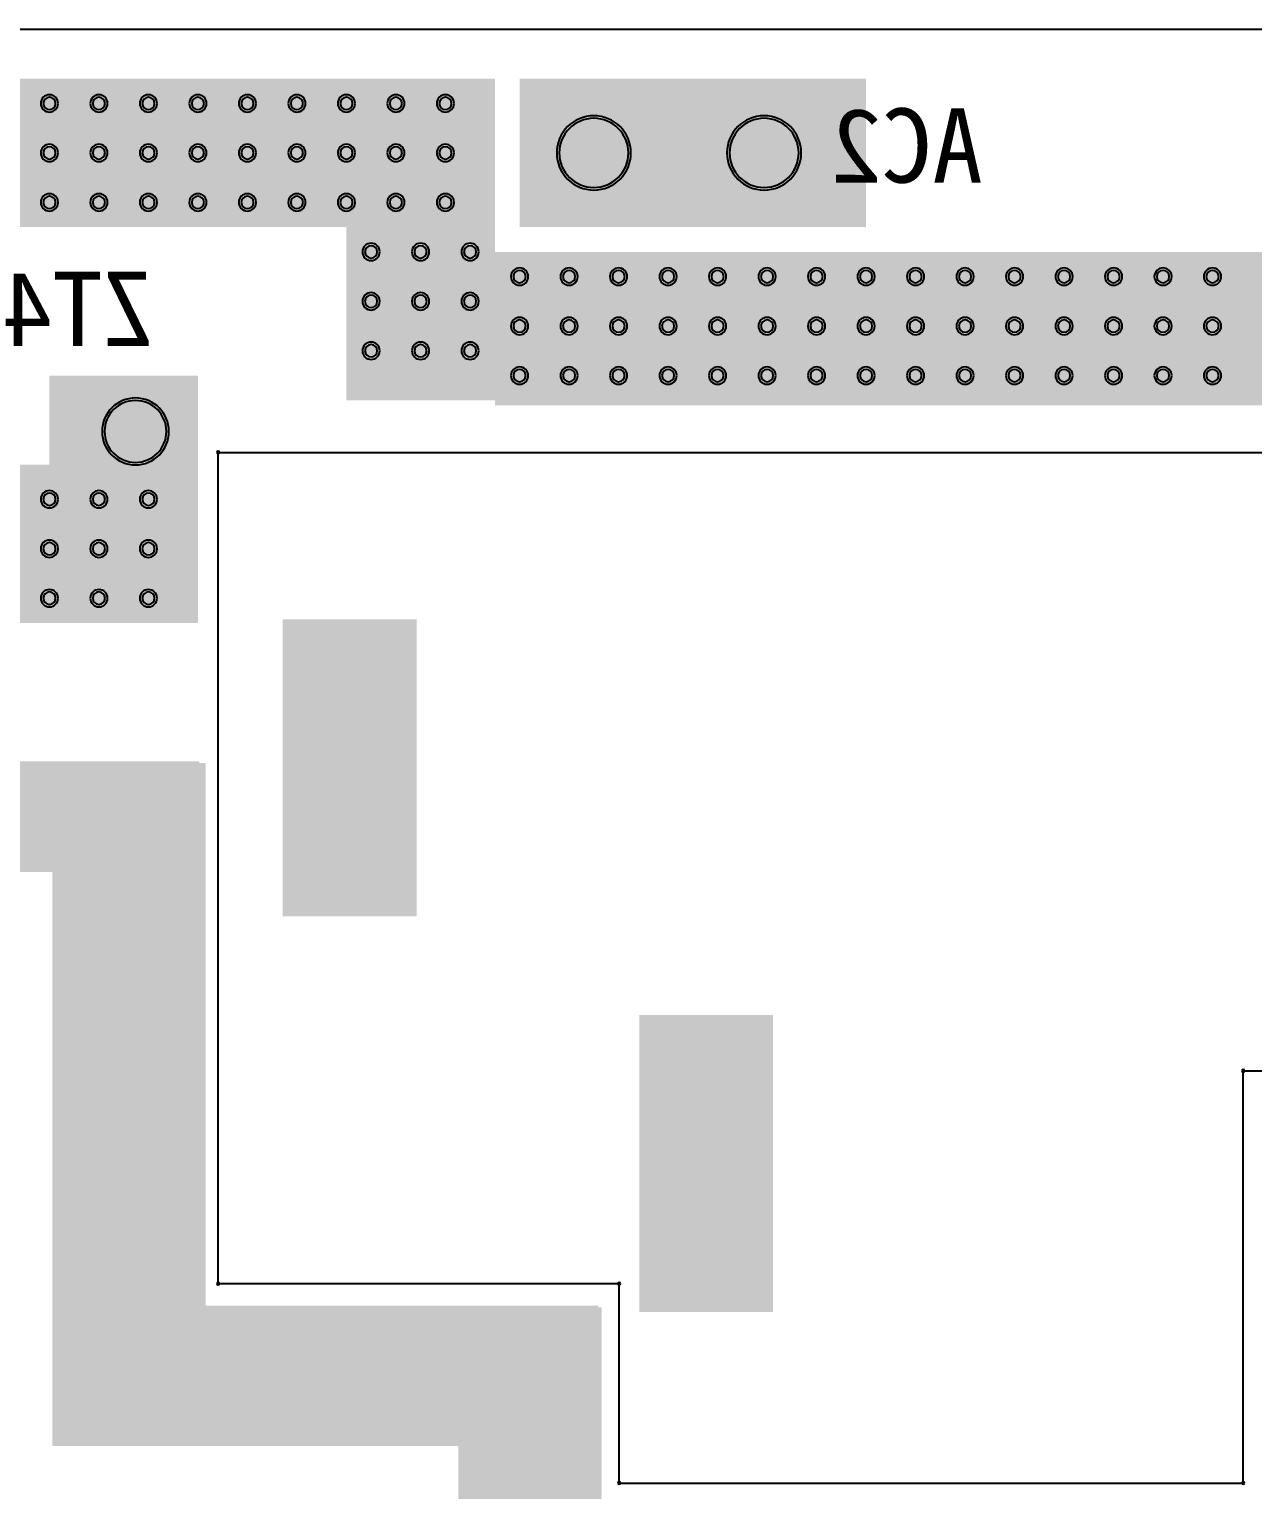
# Model space of a CAD drawing. Header units: inches. Extents: x 32166 to 34772, y 2386 to 4229.
# Drawn here: x 34139.9 to 34246.7, y 3144.5 to 3272.1 of the extents above; entities that cross this region are included whole.
import ezdxf

# ---------------------------------------------------------------- set-up
doc = ezdxf.new("R2010")
doc.units = ezdxf.units.IN
doc.header["$LTSCALE"] = 0.64311
doc.header["$MEASUREMENT"] = 0
for name, color, linetype in [('BOTTOMLAYER', 5, 'CONTINUOUS'), ('BOTTOMOVERLAY', 54, 'CONTINUOUS'), ('BOTTOMSOLDER', 6, 'CONTINUOUS'), ('KEEPOUTLAYER', 6, 'CONTINUOUS'), ('MULTILAYER', 9, 'CONTINUOUS')]:
    doc.layers.add(name, color=color, linetype=linetype)
doc.styles.get("Standard").update_dxf_attribs({"font": 'txt', "width": 0.8})

msp = doc.modelspace()

# ---------------------------------------------------------------- linework, layer by layer
at = {"layer": 'BOTTOMLAYER'}
for centre, radius, start, end in [((34141.65, 3265.57), 0.54, 0, 180), ((34145.97, 3265.57), 0.54, 0, 180), ((34150.29, 3265.57), 0.54, 0, 180), ((34154.61, 3265.57), 0.54, 0, 180), ((34158.93, 3265.57), 0.54, 0, 180), ((34163.25, 3265.57), 0.54, 0, 180), ((34167.57, 3265.57), 0.54, 0, 180), ((34171.89, 3265.57), 0.54, 0, 180), ((34176.21, 3265.57), 0.54, 0, 180), ((34141.65, 3265.57), 0.54, 180, 0), ((34145.97, 3265.57), 0.54, 180, 0), ((34150.29, 3265.57), 0.54, 180, 0), ((34154.61, 3265.57), 0.54, 180, 0), ((34158.93, 3265.57), 0.54, 180, 0), ((34163.25, 3265.57), 0.54, 180, 0), ((34167.57, 3265.57), 0.54, 180, 0), ((34171.89, 3265.57), 0.54, 180, 0), ((34176.21, 3265.57), 0.54, 180, 0), ((34189.17, 3261.25), 3.02, 0, 180), ((34204.03, 3261.25), 3.02, 0, 180), ((34141.65, 3261.25), 0.54, 0, 180), ((34141.65, 3261.25), 0.54, 180, 0), ((34145.97, 3261.25), 0.54, 0, 180), ((34145.97, 3261.25), 0.54, 180, 0), ((34150.29, 3261.25), 0.54, 0, 180), ((34150.29, 3261.25), 0.54, 180, 0), ((34154.61, 3261.25), 0.54, 0, 180), ((34154.61, 3261.25), 0.54, 180, 0), ((34158.93, 3261.25), 0.54, 0, 180), ((34158.93, 3261.25), 0.54, 180, 0), ((34163.25, 3261.25), 0.54, 0, 180), ((34163.25, 3261.25), 0.54, 180, 0), ((34167.57, 3261.25), 0.54, 0, 180), ((34167.57, 3261.25), 0.54, 180, 0), ((34171.89, 3261.25), 0.54, 0, 180), ((34171.89, 3261.25), 0.54, 180, 0), ((34176.21, 3261.25), 0.54, 0, 180), ((34176.21, 3261.25), 0.54, 180, 0), ((34189.17, 3261.25), 3.02, 180, 0), ((34204.03, 3261.25), 3.02, 180, 0), ((34141.65, 3256.93), 0.54, 0, 180), ((34145.97, 3256.93), 0.54, 0, 180), ((34150.29, 3256.93), 0.54, 0, 180), ((34154.61, 3256.93), 0.54, 0, 180), ((34158.93, 3256.93), 0.54, 0, 180), ((34163.25, 3256.93), 0.54, 0, 180), ((34167.57, 3256.93), 0.54, 0, 180), ((34171.89, 3256.93), 0.54, 0, 180), ((34176.21, 3256.93), 0.54, 0, 180), ((34141.65, 3256.93), 0.54, 180, 0), ((34145.97, 3256.93), 0.54, 180, 0), ((34150.29, 3256.93), 0.54, 180, 0), ((34154.61, 3256.93), 0.54, 180, 0), ((34158.93, 3256.93), 0.54, 180, 0), ((34163.25, 3256.93), 0.54, 180, 0), ((34167.57, 3256.93), 0.54, 180, 0), ((34171.89, 3256.93), 0.54, 180, 0), ((34176.21, 3256.93), 0.54, 180, 0), ((34169.73, 3252.61), 0.54, 0, 180), ((34169.73, 3252.61), 0.54, 180, 0), ((34174.05, 3252.61), 0.54, 0, 180), ((34174.05, 3252.61), 0.54, 180, 0), ((34178.37, 3252.61), 0.54, 0, 180), ((34178.37, 3252.61), 0.54, 180, 0), ((34182.69, 3250.45), 0.54, 0, 180), ((34187.01, 3250.45), 0.54, 0, 180), ((34191.33, 3250.45), 0.54, 0, 180), ((34195.65, 3250.45), 0.54, 0, 180), ((34199.97, 3250.45), 0.54, 0, 180), ((34204.29, 3250.45), 0.54, 0, 180), ((34208.61, 3250.45), 0.54, 0, 180), ((34212.93, 3250.45), 0.54, 0, 180), ((34217.25, 3250.45), 0.54, 0, 180), ((34221.57, 3250.45), 0.54, 0, 180), ((34225.89, 3250.45), 0.54, 0, 180), ((34230.21, 3250.45), 0.54, 0, 180), ((34234.53, 3250.45), 0.54, 0, 180), ((34238.85, 3250.45), 0.54, 0, 180), ((34243.17, 3250.45), 0.54, 0, 180), ((34182.69, 3250.45), 0.54, 180, 0), ((34187.01, 3250.45), 0.54, 180, 0), ((34191.33, 3250.45), 0.54, 180, 0), ((34195.65, 3250.45), 0.54, 180, 0), ((34199.97, 3250.45), 0.54, 180, 0), ((34204.29, 3250.45), 0.54, 180, 0), ((34208.61, 3250.45), 0.54, 180, 0), ((34212.93, 3250.45), 0.54, 180, 0), ((34217.25, 3250.45), 0.54, 180, 0), ((34221.57, 3250.45), 0.54, 180, 0), ((34225.89, 3250.45), 0.54, 180, 0), ((34230.21, 3250.45), 0.54, 180, 0), ((34234.53, 3250.45), 0.54, 180, 0), ((34238.85, 3250.45), 0.54, 180, 0), ((34243.17, 3250.45), 0.54, 180, 0), ((34169.73, 3248.29), 0.54, 0, 180), ((34169.73, 3248.29), 0.54, 180, 0), ((34174.05, 3248.29), 0.54, 0, 180), ((34174.05, 3248.29), 0.54, 180, 0), ((34178.37, 3248.29), 0.54, 0, 180), ((34178.37, 3248.29), 0.54, 180, 0), ((34182.69, 3246.13), 0.54, 0, 180), ((34182.69, 3246.13), 0.54, 180, 0), ((34187.01, 3246.13), 0.54, 0, 180), ((34187.01, 3246.13), 0.54, 180, 0), ((34191.33, 3246.13), 0.54, 0, 180), ((34191.33, 3246.13), 0.54, 180, 0), ((34195.65, 3246.13), 0.54, 0, 180), ((34195.65, 3246.13), 0.54, 180, 0), ((34199.97, 3246.13), 0.54, 0, 180), ((34199.97, 3246.13), 0.54, 180, 0), ((34204.29, 3246.13), 0.54, 0, 180), ((34204.29, 3246.13), 0.54, 180, 0), ((34208.61, 3246.13), 0.54, 0, 180), ((34208.61, 3246.13), 0.54, 180, 0), ((34212.93, 3246.13), 0.54, 0, 180), ((34212.93, 3246.13), 0.54, 180, 0), ((34217.25, 3246.13), 0.54, 0, 180), ((34217.25, 3246.13), 0.54, 180, 0), ((34221.57, 3246.13), 0.54, 0, 180), ((34221.57, 3246.13), 0.54, 180, 0), ((34225.89, 3246.13), 0.54, 0, 180), ((34225.89, 3246.13), 0.54, 180, 0), ((34230.21, 3246.13), 0.54, 0, 180), ((34230.21, 3246.13), 0.54, 180, 0), ((34234.53, 3246.13), 0.54, 0, 180), ((34234.53, 3246.13), 0.54, 180, 0), ((34238.85, 3246.13), 0.54, 0, 180), ((34238.85, 3246.13), 0.54, 180, 0), ((34243.17, 3246.13), 0.54, 0, 180), ((34243.17, 3246.13), 0.54, 180, 0), ((34169.73, 3243.97), 0.54, 0, 180), ((34174.05, 3243.97), 0.54, 0, 180), ((34178.37, 3243.97), 0.54, 0, 180), ((34169.73, 3243.97), 0.54, 180, 0), ((34174.05, 3243.97), 0.54, 180, 0), ((34178.37, 3243.97), 0.54, 180, 0), ((34182.69, 3241.81), 0.54, 0, 180), ((34187.01, 3241.81), 0.54, 0, 180), ((34191.33, 3241.81), 0.54, 0, 180), ((34195.65, 3241.81), 0.54, 0, 180), ((34199.97, 3241.81), 0.54, 0, 180), ((34204.29, 3241.81), 0.54, 0, 180), ((34208.61, 3241.81), 0.54, 0, 180), ((34212.93, 3241.81), 0.54, 0, 180), ((34217.25, 3241.81), 0.54, 0, 180), ((34221.57, 3241.81), 0.54, 0, 180), ((34225.89, 3241.81), 0.54, 0, 180), ((34230.21, 3241.81), 0.54, 0, 180), ((34234.53, 3241.81), 0.54, 0, 180), ((34238.85, 3241.81), 0.54, 0, 180), ((34243.17, 3241.81), 0.54, 0, 180), ((34182.69, 3241.81), 0.54, 180, 0), ((34187.01, 3241.81), 0.54, 180, 0), ((34191.33, 3241.81), 0.54, 180, 0), ((34195.65, 3241.81), 0.54, 180, 0), ((34199.97, 3241.81), 0.54, 180, 0), ((34204.29, 3241.81), 0.54, 180, 0), ((34208.61, 3241.81), 0.54, 180, 0), ((34212.93, 3241.81), 0.54, 180, 0), ((34217.25, 3241.81), 0.54, 180, 0), ((34221.57, 3241.81), 0.54, 180, 0), ((34225.89, 3241.81), 0.54, 180, 0), ((34230.21, 3241.81), 0.54, 180, 0), ((34234.53, 3241.81), 0.54, 180, 0), ((34238.85, 3241.81), 0.54, 180, 0), ((34243.17, 3241.81), 0.54, 180, 0), ((34149.16, 3236.93), 2.7, 0, 180), ((34149.16, 3236.93), 2.7, 180, 0), ((34141.65, 3231.01), 0.54, 0, 180), ((34141.65, 3231.01), 0.54, 180, 0), ((34145.97, 3231.01), 0.54, 0, 180), ((34145.97, 3231.01), 0.54, 180, 0), ((34150.29, 3231.01), 0.54, 0, 180), ((34150.29, 3231.01), 0.54, 180, 0), ((34141.65, 3226.69), 0.54, 0, 180), ((34141.65, 3226.69), 0.54, 180, 0), ((34145.97, 3226.69), 0.54, 0, 180), ((34145.97, 3226.69), 0.54, 180, 0), ((34150.29, 3226.69), 0.54, 0, 180), ((34150.29, 3226.69), 0.54, 180, 0), ((34141.65, 3222.37), 0.54, 0, 180), ((34145.97, 3222.37), 0.54, 0, 180), ((34150.29, 3222.37), 0.54, 0, 180), ((34141.65, 3222.37), 0.54, 180, 0), ((34145.97, 3222.37), 0.54, 180, 0), ((34150.29, 3222.37), 0.54, 180, 0)]:
    msp.add_arc(centre, radius, start, end, dxfattribs=at)
for points in [[(34065.66, 3254.77), (34180.53, 3254.77), (34065.66, 3267.73), (34180.53, 3267.73)], [(34182.69, 3254.77), (34212.93, 3254.77), (34182.69, 3267.73), (34212.93, 3267.73)], [(34167.57, 3239.65), (34180.53, 3239.65), (34167.57, 3254.77), (34180.53, 3254.77)], [(34180.53, 3239.22), (34288.53, 3239.22), (34180.53, 3252.18), (34288.53, 3252.18)], [(34141.65, 3220.21), (34154.61, 3220.21), (34141.65, 3241.81), (34154.61, 3241.81)], [(34087.65, 3220.21), (34154.61, 3220.21), (34087.65, 3233.17), (34154.61, 3233.17)], [(34162.46, 3220.07), (34162.46, 3195.02), (34173.26, 3220.07), (34173.26, 3195.02)], [(34125.06, 3198.46), (34155.3, 3198.46), (34125.06, 3207.97), (34155.3, 3207.97)], [(34141.91, 3148.35), (34155.3, 3148.35), (34141.91, 3199.33), (34155.3, 3199.33)], [(34193.57, 3185.54), (34193.57, 3160.49), (34204.37, 3185.54), (34204.37, 3160.49)], [(34155.3, 3148.35), (34189.86, 3148.35), (34155.3, 3160.45), (34189.86, 3160.45)], [(34177.34, 3131.07), (34189.86, 3131.07), (34177.34, 3160.45), (34189.86, 3160.45)]]:
    msp.add_solid(points, dxfattribs=at)
at = {"layer": 'BOTTOMSOLDER'}
for centre, radius, start, end in [((34141.65, 3265.57), 0.759, 0, 180), ((34145.97, 3265.57), 0.759, 0, 180), ((34150.29, 3265.57), 0.759, 0, 180), ((34154.61, 3265.57), 0.759, 0, 180), ((34158.93, 3265.57), 0.759, 0, 180), ((34163.25, 3265.57), 0.759, 0, 180), ((34167.57, 3265.57), 0.759, 0, 180), ((34171.89, 3265.57), 0.759, 0, 180), ((34176.21, 3265.57), 0.759, 0, 180), ((34141.65, 3265.57), 0.759, 180, 0), ((34145.97, 3265.57), 0.759, 180, 0), ((34150.29, 3265.57), 0.759, 180, 0), ((34154.61, 3265.57), 0.759, 180, 0), ((34158.93, 3265.57), 0.759, 180, 0), ((34163.25, 3265.57), 0.759, 180, 0), ((34167.57, 3265.57), 0.759, 180, 0), ((34171.89, 3265.57), 0.759, 180, 0), ((34176.21, 3265.57), 0.759, 180, 0), ((34189.17, 3261.25), 3.24, 0, 180), ((34204.03, 3261.25), 3.24, 0, 180), ((34141.65, 3261.25), 0.759, 0, 180), ((34141.65, 3261.25), 0.759, 180, 0), ((34145.97, 3261.25), 0.759, 0, 180), ((34145.97, 3261.25), 0.759, 180, 0), ((34150.29, 3261.25), 0.759, 0, 180), ((34150.29, 3261.25), 0.759, 180, 0), ((34154.61, 3261.25), 0.759, 0, 180), ((34154.61, 3261.25), 0.759, 180, 0), ((34158.93, 3261.25), 0.759, 0, 180), ((34158.93, 3261.25), 0.759, 180, 0), ((34163.25, 3261.25), 0.759, 0, 180), ((34163.25, 3261.25), 0.759, 180, 0), ((34167.57, 3261.25), 0.759, 0, 180), ((34167.57, 3261.25), 0.759, 180, 0), ((34171.89, 3261.25), 0.759, 0, 180), ((34171.89, 3261.25), 0.759, 180, 0), ((34176.21, 3261.25), 0.759, 0, 180), ((34176.21, 3261.25), 0.759, 180, 0), ((34189.17, 3261.25), 3.24, 180, 0), ((34204.03, 3261.25), 3.24, 180, 0), ((34141.65, 3256.93), 0.759, 0, 180), ((34145.97, 3256.93), 0.759, 0, 180), ((34150.29, 3256.93), 0.759, 0, 180), ((34154.61, 3256.93), 0.759, 0, 180), ((34158.93, 3256.93), 0.759, 0, 180), ((34163.25, 3256.93), 0.759, 0, 180), ((34167.57, 3256.93), 0.759, 0, 180), ((34171.89, 3256.93), 0.759, 0, 180), ((34176.21, 3256.93), 0.759, 0, 180), ((34141.65, 3256.93), 0.759, 180, 0), ((34145.97, 3256.93), 0.759, 180, 0), ((34150.29, 3256.93), 0.759, 180, 0), ((34154.61, 3256.93), 0.759, 180, 0), ((34158.93, 3256.93), 0.759, 180, 0), ((34163.25, 3256.93), 0.759, 180, 0), ((34167.57, 3256.93), 0.759, 180, 0), ((34171.89, 3256.93), 0.759, 180, 0), ((34176.21, 3256.93), 0.759, 180, 0), ((34169.73, 3252.61), 0.759, 0, 180), ((34174.05, 3252.61), 0.759, 0, 180), ((34178.37, 3252.61), 0.759, 0, 180), ((34169.73, 3252.61), 0.759, 180, 0), ((34174.05, 3252.61), 0.759, 180, 0), ((34178.37, 3252.61), 0.759, 180, 0), ((34182.69, 3250.45), 0.759, 0, 180), ((34187.01, 3250.45), 0.759, 0, 180), ((34191.33, 3250.45), 0.759, 0, 180), ((34195.65, 3250.45), 0.759, 0, 180), ((34199.97, 3250.45), 0.759, 0, 180), ((34204.29, 3250.45), 0.759, 0, 180), ((34208.61, 3250.45), 0.759, 0, 180), ((34212.93, 3250.45), 0.759, 0, 180), ((34217.25, 3250.45), 0.759, 0, 180), ((34221.57, 3250.45), 0.759, 0, 180), ((34225.89, 3250.45), 0.759, 0, 180), ((34230.21, 3250.45), 0.759, 0, 180), ((34234.53, 3250.45), 0.759, 0, 180), ((34238.85, 3250.45), 0.759, 0, 180), ((34243.17, 3250.45), 0.759, 0, 180), ((34182.69, 3250.45), 0.759, 180, 0), ((34187.01, 3250.45), 0.759, 180, 0), ((34191.33, 3250.45), 0.759, 180, 0), ((34195.65, 3250.45), 0.759, 180, 0), ((34199.97, 3250.45), 0.759, 180, 0), ((34204.29, 3250.45), 0.759, 180, 0), ((34208.61, 3250.45), 0.759, 180, 0), ((34212.93, 3250.45), 0.759, 180, 0), ((34217.25, 3250.45), 0.759, 180, 0), ((34221.57, 3250.45), 0.759, 180, 0), ((34225.89, 3250.45), 0.759, 180, 0), ((34230.21, 3250.45), 0.759, 180, 0), ((34234.53, 3250.45), 0.759, 180, 0), ((34238.85, 3250.45), 0.759, 180, 0), ((34243.17, 3250.45), 0.759, 180, 0), ((34169.73, 3248.29), 0.759, 0, 180), ((34169.73, 3248.29), 0.759, 180, 0), ((34174.05, 3248.29), 0.759, 0, 180), ((34174.05, 3248.29), 0.759, 180, 0), ((34178.37, 3248.29), 0.759, 0, 180), ((34178.37, 3248.29), 0.759, 180, 0), ((34182.69, 3246.13), 0.759, 0, 180), ((34182.69, 3246.13), 0.759, 180, 0), ((34187.01, 3246.13), 0.759, 0, 180), ((34187.01, 3246.13), 0.759, 180, 0), ((34191.33, 3246.13), 0.759, 0, 180), ((34191.33, 3246.13), 0.759, 180, 0), ((34195.65, 3246.13), 0.759, 0, 180), ((34195.65, 3246.13), 0.759, 180, 0), ((34199.97, 3246.13), 0.759, 0, 180), ((34199.97, 3246.13), 0.759, 180, 0), ((34204.29, 3246.13), 0.759, 0, 180), ((34204.29, 3246.13), 0.759, 180, 0), ((34208.61, 3246.13), 0.759, 0, 180), ((34208.61, 3246.13), 0.759, 180, 0), ((34212.93, 3246.13), 0.759, 0, 180), ((34212.93, 3246.13), 0.759, 180, 0), ((34217.25, 3246.13), 0.759, 0, 180), ((34217.25, 3246.13), 0.759, 180, 0), ((34221.57, 3246.13), 0.759, 0, 180), ((34221.57, 3246.13), 0.759, 180, 0), ((34225.89, 3246.13), 0.759, 0, 180), ((34225.89, 3246.13), 0.759, 180, 0), ((34230.21, 3246.13), 0.759, 0, 180), ((34230.21, 3246.13), 0.759, 180, 0), ((34234.53, 3246.13), 0.759, 0, 180), ((34234.53, 3246.13), 0.759, 180, 0), ((34238.85, 3246.13), 0.759, 0, 180), ((34238.85, 3246.13), 0.759, 180, 0), ((34243.17, 3246.13), 0.759, 0, 180), ((34243.17, 3246.13), 0.759, 180, 0), ((34169.73, 3243.97), 0.759, 0, 180), ((34174.05, 3243.97), 0.759, 0, 180), ((34178.37, 3243.97), 0.759, 0, 180), ((34169.73, 3243.97), 0.759, 180, 0), ((34174.05, 3243.97), 0.759, 180, 0), ((34178.37, 3243.97), 0.759, 180, 0), ((34182.69, 3241.81), 0.759, 0, 180), ((34187.01, 3241.81), 0.759, 0, 180), ((34191.33, 3241.81), 0.759, 0, 180), ((34195.65, 3241.81), 0.759, 0, 180), ((34199.97, 3241.81), 0.759, 0, 180), ((34204.29, 3241.81), 0.759, 0, 180), ((34208.61, 3241.81), 0.759, 0, 180), ((34212.93, 3241.81), 0.759, 0, 180), ((34217.25, 3241.81), 0.759, 0, 180), ((34221.57, 3241.81), 0.759, 0, 180), ((34225.89, 3241.81), 0.759, 0, 180), ((34230.21, 3241.81), 0.759, 0, 180), ((34234.53, 3241.81), 0.759, 0, 180), ((34238.85, 3241.81), 0.759, 0, 180), ((34243.17, 3241.81), 0.759, 0, 180), ((34182.69, 3241.81), 0.759, 180, 0), ((34187.01, 3241.81), 0.759, 180, 0), ((34191.33, 3241.81), 0.759, 180, 0), ((34195.65, 3241.81), 0.759, 180, 0), ((34199.97, 3241.81), 0.759, 180, 0), ((34204.29, 3241.81), 0.759, 180, 0), ((34208.61, 3241.81), 0.759, 180, 0), ((34212.93, 3241.81), 0.759, 180, 0), ((34217.25, 3241.81), 0.759, 180, 0), ((34221.57, 3241.81), 0.759, 180, 0), ((34225.89, 3241.81), 0.759, 180, 0), ((34230.21, 3241.81), 0.759, 180, 0), ((34234.53, 3241.81), 0.759, 180, 0), ((34238.85, 3241.81), 0.759, 180, 0), ((34243.17, 3241.81), 0.759, 180, 0), ((34149.16, 3236.93), 2.92, 0, 180), ((34149.16, 3236.93), 2.92, 180, 0), ((34141.65, 3231.01), 0.759, 0, 180), ((34145.97, 3231.01), 0.759, 0, 180), ((34150.29, 3231.01), 0.759, 0, 180), ((34141.65, 3231.01), 0.759, 180, 0), ((34145.97, 3231.01), 0.759, 180, 0), ((34150.29, 3231.01), 0.759, 180, 0), ((34141.65, 3226.69), 0.759, 0, 180), ((34141.65, 3226.69), 0.759, 180, 0), ((34145.97, 3226.69), 0.759, 0, 180), ((34145.97, 3226.69), 0.759, 180, 0), ((34150.29, 3226.69), 0.759, 0, 180), ((34150.29, 3226.69), 0.759, 180, 0), ((34141.65, 3222.37), 0.759, 0, 180), ((34145.97, 3222.37), 0.759, 0, 180), ((34150.29, 3222.37), 0.759, 0, 180), ((34141.65, 3222.37), 0.759, 180, 0), ((34145.97, 3222.37), 0.759, 180, 0), ((34150.29, 3222.37), 0.759, 180, 0)]:
    msp.add_arc(centre, radius, start, end, dxfattribs=at)
for points in [[(34065.53, 3254.77), (34180.53, 3254.77), (34065.53, 3267.73), (34180.53, 3267.73)], [(34182.69, 3254.77), (34212.93, 3254.77), (34182.69, 3267.73), (34212.93, 3267.73)], [(34167.57, 3239.65), (34180.53, 3239.65), (34167.57, 3254.77), (34180.53, 3254.77)], [(34167.57, 3241.81), (34288.53, 3241.81), (34167.57, 3252.61), (34288.53, 3252.61)], [(34141.65, 3225.39), (34154.61, 3225.39), (34141.65, 3241.81), (34154.61, 3241.81)], [(34104.93, 3220.21), (34154.61, 3220.21), (34104.93, 3234.03), (34154.61, 3234.03)], [(34162.02, 3220.51), (34162.02, 3194.58), (34173.7, 3220.51), (34173.7, 3194.58)], [(34121, 3198.78), (34154.74, 3198.78), (34121, 3208.11), (34154.74, 3208.11)], [(34142.04, 3148.5), (34154.52, 3148.5), (34142.04, 3205.57), (34154.52, 3205.57)], [(34193.13, 3185.98), (34193.13, 3160.05), (34204.81, 3185.98), (34204.81, 3160.05)], [(34142.04, 3148.5), (34189.56, 3148.5), (34142.04, 3160.59), (34189.56, 3160.59)], [(34177.46, 3131.09), (34189.56, 3131.09), (34177.46, 3160.59), (34189.56, 3160.59)]]:
    msp.add_solid(points, dxfattribs=at)
at = {"layer": 'KEEPOUTLAYER'}
for p, q in [((32893.17, 3272.05), (34340.37, 3272.05)), ((34156.38, 3162.52), (34156.38, 3235.1)), ((34156.38, 3235.1), (34279.68, 3235.1)), ((34245.85, 3181.1), (34279.68, 3181.1)), ((34245.85, 3145.11), (34245.85, 3181.1)), ((34156.38, 3162.52), (34191.38, 3162.52)), ((34191.38, 3145.11), (34191.38, 3162.52)), ((34191.38, 3145.11), (34245.85, 3145.11))]:
    msp.add_line(p, q, dxfattribs=at)
for centre, start, end in [((34156.38, 3235.1), 0, 180), ((34156.38, 3235.1), 0, 180), ((34156.38, 3235.1), 180, 0), ((34156.38, 3235.1), 180, 0), ((34245.85, 3181.1), 0, 180), ((34245.85, 3181.1), 0, 180), ((34245.85, 3181.1), 180, 0), ((34245.85, 3181.1), 180, 0), ((34156.38, 3162.52), 0, 180), ((34156.38, 3162.52), 0, 180), ((34156.38, 3162.52), 180, 0), ((34156.38, 3162.52), 180, 0), ((34191.38, 3162.52), 0, 180), ((34191.38, 3162.52), 0, 180), ((34191.38, 3162.52), 180, 0), ((34191.38, 3162.52), 180, 0), ((34191.38, 3145.11), 0, 180), ((34191.38, 3145.11), 0, 180), ((34191.38, 3145.11), 180, 0), ((34191.38, 3145.11), 180, 0), ((34245.85, 3145.11), 0, 180), ((34245.85, 3145.11), 0, 180), ((34245.85, 3145.11), 180, 0), ((34245.85, 3145.11), 180, 0)]:
    msp.add_arc(centre, 0.108, start, end, dxfattribs=at)
at = {"layer": 'MULTILAYER'}
for centre, radius, start, end in [((34141.65, 3265.57), 0.54, 0, 180), ((34145.97, 3265.57), 0.54, 0, 180), ((34150.29, 3265.57), 0.54, 0, 180), ((34154.61, 3265.57), 0.54, 0, 180), ((34158.93, 3265.57), 0.54, 0, 180), ((34163.25, 3265.57), 0.54, 0, 180), ((34167.57, 3265.57), 0.54, 0, 180), ((34171.89, 3265.57), 0.54, 0, 180), ((34176.21, 3265.57), 0.54, 0, 180), ((34141.65, 3265.57), 0.54, 180, 0), ((34145.97, 3265.57), 0.54, 180, 0), ((34150.29, 3265.57), 0.54, 180, 0), ((34154.61, 3265.57), 0.54, 180, 0), ((34158.93, 3265.57), 0.54, 180, 0), ((34163.25, 3265.57), 0.54, 180, 0), ((34167.57, 3265.57), 0.54, 180, 0), ((34171.89, 3265.57), 0.54, 180, 0), ((34176.21, 3265.57), 0.54, 180, 0), ((34189.17, 3261.25), 3.02, 0, 180), ((34204.03, 3261.25), 3.02, 0, 180), ((34141.65, 3261.25), 0.54, 0, 180), ((34141.65, 3261.25), 0.54, 180, 0), ((34145.97, 3261.25), 0.54, 0, 180), ((34145.97, 3261.25), 0.54, 180, 0), ((34150.29, 3261.25), 0.54, 0, 180), ((34150.29, 3261.25), 0.54, 180, 0), ((34154.61, 3261.25), 0.54, 0, 180), ((34154.61, 3261.25), 0.54, 180, 0), ((34158.93, 3261.25), 0.54, 0, 180), ((34158.93, 3261.25), 0.54, 180, 0), ((34163.25, 3261.25), 0.54, 0, 180), ((34163.25, 3261.25), 0.54, 180, 0), ((34167.57, 3261.25), 0.54, 0, 180), ((34167.57, 3261.25), 0.54, 180, 0), ((34171.89, 3261.25), 0.54, 0, 180), ((34171.89, 3261.25), 0.54, 180, 0), ((34176.21, 3261.25), 0.54, 0, 180), ((34176.21, 3261.25), 0.54, 180, 0), ((34189.17, 3261.25), 3.02, 180, 0), ((34204.03, 3261.25), 3.02, 180, 0), ((34141.65, 3256.93), 0.54, 0, 180), ((34145.97, 3256.93), 0.54, 0, 180), ((34150.29, 3256.93), 0.54, 0, 180), ((34154.61, 3256.93), 0.54, 0, 180), ((34158.93, 3256.93), 0.54, 0, 180), ((34163.25, 3256.93), 0.54, 0, 180), ((34167.57, 3256.93), 0.54, 0, 180), ((34171.89, 3256.93), 0.54, 0, 180), ((34176.21, 3256.93), 0.54, 0, 180), ((34141.65, 3256.93), 0.54, 180, 0), ((34145.97, 3256.93), 0.54, 180, 0), ((34150.29, 3256.93), 0.54, 180, 0), ((34154.61, 3256.93), 0.54, 180, 0), ((34158.93, 3256.93), 0.54, 180, 0), ((34163.25, 3256.93), 0.54, 180, 0), ((34167.57, 3256.93), 0.54, 180, 0), ((34171.89, 3256.93), 0.54, 180, 0), ((34176.21, 3256.93), 0.54, 180, 0), ((34169.73, 3252.61), 0.54, 0, 180), ((34169.73, 3252.61), 0.54, 180, 0), ((34174.05, 3252.61), 0.54, 0, 180), ((34174.05, 3252.61), 0.54, 180, 0), ((34178.37, 3252.61), 0.54, 0, 180), ((34178.37, 3252.61), 0.54, 180, 0), ((34182.69, 3250.45), 0.54, 0, 180), ((34187.01, 3250.45), 0.54, 0, 180), ((34191.33, 3250.45), 0.54, 0, 180), ((34195.65, 3250.45), 0.54, 0, 180), ((34199.97, 3250.45), 0.54, 0, 180), ((34204.29, 3250.45), 0.54, 0, 180), ((34208.61, 3250.45), 0.54, 0, 180), ((34212.93, 3250.45), 0.54, 0, 180), ((34217.25, 3250.45), 0.54, 0, 180), ((34221.57, 3250.45), 0.54, 0, 180), ((34225.89, 3250.45), 0.54, 0, 180), ((34230.21, 3250.45), 0.54, 0, 180), ((34234.53, 3250.45), 0.54, 0, 180), ((34238.85, 3250.45), 0.54, 0, 180), ((34243.17, 3250.45), 0.54, 0, 180), ((34182.69, 3250.45), 0.54, 180, 0), ((34187.01, 3250.45), 0.54, 180, 0), ((34191.33, 3250.45), 0.54, 180, 0), ((34195.65, 3250.45), 0.54, 180, 0), ((34199.97, 3250.45), 0.54, 180, 0), ((34204.29, 3250.45), 0.54, 180, 0), ((34208.61, 3250.45), 0.54, 180, 0), ((34212.93, 3250.45), 0.54, 180, 0), ((34217.25, 3250.45), 0.54, 180, 0), ((34221.57, 3250.45), 0.54, 180, 0), ((34225.89, 3250.45), 0.54, 180, 0), ((34230.21, 3250.45), 0.54, 180, 0), ((34234.53, 3250.45), 0.54, 180, 0), ((34238.85, 3250.45), 0.54, 180, 0), ((34243.17, 3250.45), 0.54, 180, 0), ((34169.73, 3248.29), 0.54, 0, 180), ((34169.73, 3248.29), 0.54, 180, 0), ((34174.05, 3248.29), 0.54, 0, 180), ((34174.05, 3248.29), 0.54, 180, 0), ((34178.37, 3248.29), 0.54, 0, 180), ((34178.37, 3248.29), 0.54, 180, 0), ((34182.69, 3246.13), 0.54, 0, 180), ((34182.69, 3246.13), 0.54, 180, 0), ((34187.01, 3246.13), 0.54, 0, 180), ((34187.01, 3246.13), 0.54, 180, 0), ((34191.33, 3246.13), 0.54, 0, 180), ((34191.33, 3246.13), 0.54, 180, 0), ((34195.65, 3246.13), 0.54, 0, 180), ((34195.65, 3246.13), 0.54, 180, 0), ((34199.97, 3246.13), 0.54, 0, 180), ((34199.97, 3246.13), 0.54, 180, 0), ((34204.29, 3246.13), 0.54, 0, 180), ((34204.29, 3246.13), 0.54, 180, 0), ((34208.61, 3246.13), 0.54, 0, 180), ((34208.61, 3246.13), 0.54, 180, 0), ((34212.93, 3246.13), 0.54, 0, 180), ((34212.93, 3246.13), 0.54, 180, 0), ((34217.25, 3246.13), 0.54, 0, 180), ((34217.25, 3246.13), 0.54, 180, 0), ((34221.57, 3246.13), 0.54, 0, 180), ((34221.57, 3246.13), 0.54, 180, 0), ((34225.89, 3246.13), 0.54, 0, 180), ((34225.89, 3246.13), 0.54, 180, 0), ((34230.21, 3246.13), 0.54, 0, 180), ((34230.21, 3246.13), 0.54, 180, 0), ((34234.53, 3246.13), 0.54, 0, 180), ((34234.53, 3246.13), 0.54, 180, 0), ((34238.85, 3246.13), 0.54, 0, 180), ((34238.85, 3246.13), 0.54, 180, 0), ((34243.17, 3246.13), 0.54, 0, 180), ((34243.17, 3246.13), 0.54, 180, 0), ((34169.73, 3243.97), 0.54, 0, 180), ((34174.05, 3243.97), 0.54, 0, 180), ((34178.37, 3243.97), 0.54, 0, 180), ((34169.73, 3243.97), 0.54, 180, 0), ((34174.05, 3243.97), 0.54, 180, 0), ((34178.37, 3243.97), 0.54, 180, 0), ((34182.69, 3241.81), 0.54, 0, 180), ((34187.01, 3241.81), 0.54, 0, 180), ((34191.33, 3241.81), 0.54, 0, 180), ((34195.65, 3241.81), 0.54, 0, 180), ((34199.97, 3241.81), 0.54, 0, 180), ((34204.29, 3241.81), 0.54, 0, 180), ((34208.61, 3241.81), 0.54, 0, 180), ((34212.93, 3241.81), 0.54, 0, 180), ((34217.25, 3241.81), 0.54, 0, 180), ((34221.57, 3241.81), 0.54, 0, 180), ((34225.89, 3241.81), 0.54, 0, 180), ((34230.21, 3241.81), 0.54, 0, 180), ((34234.53, 3241.81), 0.54, 0, 180), ((34238.85, 3241.81), 0.54, 0, 180), ((34243.17, 3241.81), 0.54, 0, 180), ((34182.69, 3241.81), 0.54, 180, 0), ((34187.01, 3241.81), 0.54, 180, 0), ((34191.33, 3241.81), 0.54, 180, 0), ((34195.65, 3241.81), 0.54, 180, 0), ((34199.97, 3241.81), 0.54, 180, 0), ((34204.29, 3241.81), 0.54, 180, 0), ((34208.61, 3241.81), 0.54, 180, 0), ((34212.93, 3241.81), 0.54, 180, 0), ((34217.25, 3241.81), 0.54, 180, 0), ((34221.57, 3241.81), 0.54, 180, 0), ((34225.89, 3241.81), 0.54, 180, 0), ((34230.21, 3241.81), 0.54, 180, 0), ((34234.53, 3241.81), 0.54, 180, 0), ((34238.85, 3241.81), 0.54, 180, 0), ((34243.17, 3241.81), 0.54, 180, 0), ((34149.16, 3236.93), 2.7, 0, 180), ((34149.16, 3236.93), 2.7, 180, 0), ((34141.65, 3231.01), 0.54, 0, 180), ((34141.65, 3231.01), 0.54, 180, 0), ((34145.97, 3231.01), 0.54, 0, 180), ((34145.97, 3231.01), 0.54, 180, 0), ((34150.29, 3231.01), 0.54, 0, 180), ((34150.29, 3231.01), 0.54, 180, 0), ((34141.65, 3226.69), 0.54, 0, 180), ((34141.65, 3226.69), 0.54, 180, 0), ((34145.97, 3226.69), 0.54, 0, 180), ((34145.97, 3226.69), 0.54, 180, 0), ((34150.29, 3226.69), 0.54, 0, 180), ((34150.29, 3226.69), 0.54, 180, 0), ((34141.65, 3222.37), 0.54, 0, 180), ((34145.97, 3222.37), 0.54, 0, 180), ((34150.29, 3222.37), 0.54, 0, 180), ((34141.65, 3222.37), 0.54, 180, 0), ((34145.97, 3222.37), 0.54, 180, 0), ((34150.29, 3222.37), 0.54, 180, 0)]:
    msp.add_arc(centre, radius, start, end, dxfattribs=at)
for points in [[(34162.46, 3220.07), (34162.46, 3195.02), (34173.26, 3220.07), (34173.26, 3195.02)], [(34193.57, 3185.54), (34193.57, 3160.49), (34204.37, 3185.54), (34204.37, 3160.49)]]:
    msp.add_solid(points, dxfattribs=at)

# ---------------------------------------------------------------- texts
at = {"layer": 'BOTTOMOVERLAY', "text_generation_flag": 2}
for s, p in [('AC2', (34223.12, 3258.66)), ('ZT4', (34150.72, 3244.4))]:
    msp.add_text(s, height=6.48, rotation=360, dxfattribs=at).set_placement(p)

doc.saveas('drawing.dxf')
